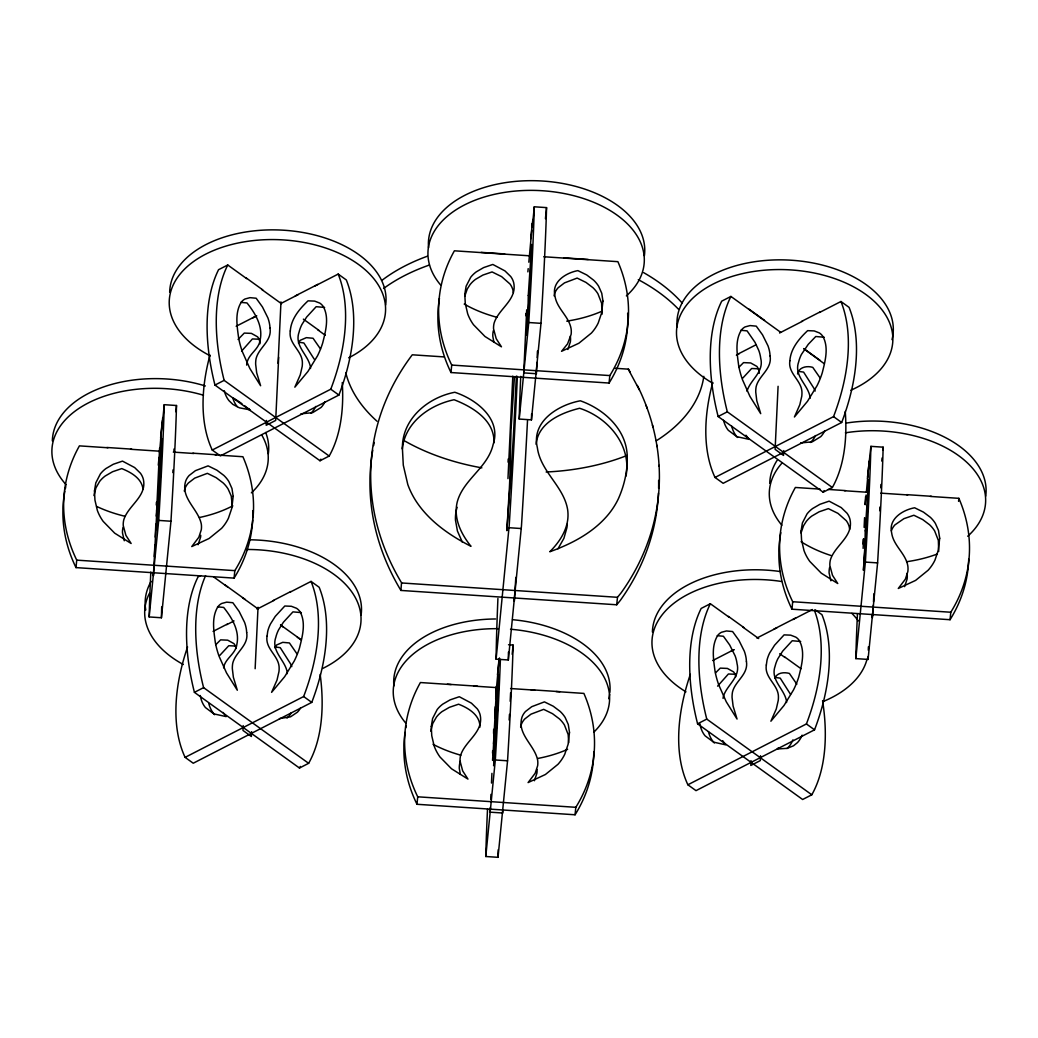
<?xml version="1.0" encoding="UTF-8"?>
<svg xmlns="http://www.w3.org/2000/svg" width="1038" height="1038" viewBox="0 0 1038 1038"><rect width="100%" height="100%" fill="white"/><g stroke="black" fill="none" stroke-linecap="round" stroke-linejoin="round"><path stroke-width="1.5" d="M493.66 729.351L493.569 733.477M232.408 506.687L231.227 495.982L228.113 489.002A36.045 28.506 5.6 0 0 223.105 482.891L216.176 477.675L207.353 473.341L194.703 478.129L188.41 482.968A23.731 18.762 5.6 0 0 184.855 488.872L184.271 491.078M568.733 742.689L568.162 734.528L564.451 725.004A36.045 28.506 5.6 0 0 559.43 718.906L552.514 713.69L543.678 709.356L531.028 714.144L524.735 718.984A23.731 18.762 5.6 0 0 521.18 724.874L520.609 727.08M880.873 484.474L880.782 487.821M516.366 376.054L513.538 433.067A109.301 2.712 -86.2 0 1 512.253 454.436L506.855 530.69L509.373 488.171A60.554 1.505 -86.2 0 0 509.84 477.882L511.033 429.706L514.459 376.586M173.917 451.271L174.008 449M863.318 539.319L863.084 544.081M153.546 572.678L153.39 575.921L157.127 505.091L156.206 516.068M154.299 556.511L154.844 545.184M155.22 537.1L155.83 524.151M156.608 511.254L159.593 448.169M161.214 433.754L159.515 452.724M162.46 422.323L162.564 420.04M162.694 418.716L162.745 417.574L162.46 420.546M243.19 725.588L242.97 730.441L251.378 736.513L251.611 731.66M266.429 420.442L266.195 425.295L275.693 420.429L278.664 357.332M255.14 668.719L258.034 607.243M278.08 363.365L280.974 301.889M490.338 807.317L490.105 812.17L502.768 813.014L502.924 809.77M490.715 799.221L490.948 794.368M491.48 783.054L491.934 773.349M492.544 760.4L493.232 750.422M493.53 743.948L494.218 729.39M494.75 718.062L495.282 706.748M495.671 698.652L496.579 686.001L492.998 755.275M497.993 670.924L497.942 672.053L499.226 658.429M498.071 670.743L495.684 696.732M499.304 658.896L499.187 661.18L499.499 658.105M507.971 478.635L512.811 376.119M526.694 309.804L523.723 372.889L536.399 373.732L536.931 362.405M531.378 234.601L528.822 262.199M514.446 597.94L514.303 601.145L515.821 577.388M532.741 220.796L532.585 224.221L534.298 206.796L546.546 207.613A187.709 4.671 -86.2 0 1 540.993 323.337L531.456 419.871L519.221 419.054A187.709 4.671 -86.2 0 1 520.739 376.405M537.152 357.552L537.463 351.078M751.032 760.62L750.798 765.473L760.309 760.595L760.53 755.742M778.085 386.292L775.114 449.376L783.534 455.448L783.768 450.596M863.123 548.388L863.59 538.683M864.122 527.356L864.576 517.651M865.186 504.715L865.575 496.631M867.976 474.275L868.028 473.133M868.105 472.965L866.406 491.934M872.504 614.483L872.348 617.714L873.334 605.128M873.49 601.884L873.866 593.801M508.062 462.144L508.218 459.004M510.605 692.774L510.19 701.286M156.284 505.026L156.427 502.223M172.853 472.614L172.996 469.903M879.705 510.748L879.9 507.05M525.734 315.682L525.864 313.424M492.531 753.134L492.674 750.682M527.512 420.507A301.604 7.5 -86.2 0 1 521.465 526.058L508.335 659.973L496.099 659.156L509.23 525.241A301.604 7.5 -86.2 0 0 517.365 376.405M601.962 314.345L601.625 303.252L597.914 293.741A36.045 28.506 5.6 0 0 592.893 287.643L585.977 282.414L577.141 278.08L564.49 282.881L558.197 287.708A23.731 18.762 5.6 0 0 554.642 293.611L554.071 295.817M626.018 476.092C631.688 445.017 607.957 417.38 579.606 408.271C561.208 412.787 538.073 422.738 536.101 444.329M938.689 551.515L938.365 540.422L934.641 530.911A36.045 28.506 5.6 0 0 929.633 524.8L922.704 519.584L913.881 515.25L903.929 518.663L894.938 524.878A23.731 18.762 5.6 0 0 891.383 530.781M252.662 519.999A187.709 148.447 5.6 0 1 234.082 578.114L75.995 567.604L76.734 560.144A187.709 148.447 5.6 0 1 79.42 445.873L107.952 447.767M160.618 437.815L162.11 422.777M160.605 439.489L162.421 421.117M158.282 465.167L159.048 457.382M162.408 423.465L164.251 404.69L176.499 405.508A187.709 4.671 -86.2 0 1 170.959 521.232L161.422 617.766L149.174 616.948A187.709 4.671 -86.2 0 1 150.808 572.029M149.174 616.948L158.71 520.414A187.709 4.671 -86.2 0 0 164.251 404.69M175.876 411.762L176.499 405.508M234.082 578.114L234.822 570.641A187.709 148.447 5.6 0 0 242.905 456.733L215.177 454.891M658.455 493.037A306.223 242.165 5.6 0 1 620.257 600.483L616.728 604.778L400.902 590.44L401.524 582.759A306.223 242.165 5.6 0 1 412.268 354.801L443.953 356.903M627.653 313.191A187.709 148.447 5.6 0 1 609.072 383.048L450.985 372.538L451.712 365.065A187.709 148.447 5.6 0 1 454.397 250.807L529.302 255.789M593.775 751.966A187.709 148.447 5.6 0 1 575.065 814.778L416.978 804.281L417.717 796.808A187.709 148.447 5.6 0 1 420.403 682.537L451.141 684.587M530.794 238.662L532.286 223.533M531.248 235.924L531.741 230.293M532.04 227.309L532.87 219.472M527.875 271.878L528.186 268.647M519.221 419.054L528.757 322.52A187.709 4.671 -86.2 0 0 534.298 206.796M497.487 674.804L498.902 660.505M545.443 218.694L546.546 207.613M508.516 644.754L513.096 645.065A187.709 4.671 -86.2 0 1 507.556 760.789L498.019 857.323L485.784 856.506L495.321 759.985A187.709 4.671 -86.2 0 0 500.394 659.467M512.188 654.303L513.096 645.065M609.072 383.048L609.812 375.574A187.709 148.447 5.6 0 0 617.882 261.667L543.782 256.749M575.065 814.778L575.805 807.305A187.709 148.447 5.6 0 0 583.888 693.41L556.057 691.555M616.728 604.778L617.467 597.304L620.996 593.009A306.223 242.165 5.6 0 0 629.249 580.657L631.779 576.44A306.223 242.165 5.6 0 0 638.759 563.569L640.861 559.197A306.223 242.165 5.6 0 0 646.531 545.884L648.192 541.382A306.223 242.165 5.6 0 0 652.5 527.693L653.706 523.087A306.223 242.165 5.6 0 0 656.639 509.139L657.378 504.442A305.146 241.322 5.6 0 0 659.182 485.667L659.195 485.563A306.223 242.165 5.6 0 0 659.13 466.568L658.819 461.806A306.223 242.165 5.6 0 0 657.197 447.547L656.418 442.811A306.223 242.165 5.6 0 0 653.395 428.655L652.162 423.958A306.223 242.165 5.6 0 0 647.764 409.971L646.077 405.352A306.223 242.165 5.6 0 0 640.329 391.637L628.224 369.152M968.714 559.248A187.709 148.447 5.6 0 1 950.055 619.712L791.955 609.202L792.695 601.729A187.709 148.447 5.6 0 1 795.368 487.471L820.033 489.106M867.521 477.013L870.908 446.353L883.143 447.17A187.709 4.671 -86.2 0 1 877.603 562.894L868.066 659.428L855.831 658.611A187.709 4.671 -86.2 0 1 857.453 613.692M867.496 478.7L869.247 461.002M865.173 504.364L866.094 495.035M855.831 658.611L865.368 562.09A187.709 4.671 -86.2 0 0 870.908 446.353M881.768 461.067L882.079 457.979M882.845 450.258L883.143 447.17M958.567 501.328L958.865 498.331L930.333 496.436M950.055 619.712L950.782 612.238A187.709 148.447 5.6 0 0 958.865 498.331M93.978 495.606L95.911 487.938L99.648 481.398A36.045 28.506 5.6 0 1 105.214 476.001L112.584 471.732L121.757 468.592C130.944 472.29 141.83 478.336 143.023 489.274M402.316 448.987C404.963 422.401 429.615 404.885 454.073 399.734C472.472 406.831 494.867 420.247 493.958 442.785M430.783 731.206L432.716 723.538L436.466 717.011A36.045 28.506 5.6 0 1 442.019 711.601L449.389 707.332L458.562 704.205C468.398 707.994 480.373 715.169 479.88 727.223M223.598 667.823C225.025 658.364 235.782 654.083 236.872 644.326C239.804 630.663 231.85 617.662 223.676 607.425L217.513 606.854M746.997 391.261C750.292 379.649 764.331 372.149 760.698 358.214A23.731 12.858 62.8 0 0 758.817 350.533L755.054 342.41L747.075 330.863L740.924 330.279M464.739 296.258L467.269 288.966L469.967 284.736A36.045 28.506 5.6 0 1 475.534 279.339L482.891 275.07L492.077 271.93L501.639 276.64L510.008 284.01A23.731 18.762 5.6 0 1 512.98 290.342L513.343 292.612M801.038 532.961L803.568 525.669L806.267 521.439A36.045 28.506 5.6 0 1 811.82 516.042L819.19 511.773L828.376 508.633L837.938 513.343L846.294 520.713A23.731 18.762 5.6 0 1 849.279 527.044L849.642 529.302M457.122 507.297L456.461 509.593A60.554 47.891 5.6 0 0 455.474 520.155L457.434 531.028L462.364 542.251M460.366 761.088L459.847 762.93A32.373 25.6 5.6 0 0 459.315 768.574L460.366 774.4M797.547 373.965C798.897 367.089 806.993 365.532 812.78 367.387L820.228 378.143M198.089 544.729L200.568 537.217A32.373 25.6 5.6 0 0 200.736 535.336M567.877 349.482L570.355 341.956A32.373 25.6 5.6 0 0 570.355 336.286M534.414 780.745L536.893 773.232A32.373 25.6 5.6 0 0 537.074 769.443M904.617 586.639L907.082 579.126A32.373 25.6 5.6 0 0 907.095 573.456M774.789 678.242C777.06 672.507 784.222 672.001 789.386 673.428L796.847 684.185M557.977 548.804L563.919 538.307L566.904 527.758A60.554 47.891 5.6 0 0 567.228 524.216M241.607 351.091L252.403 338.933L259.526 339.244M717.608 686.144L728.404 673.986L735.527 674.285M219.809 655.393L228.749 645.727L235.873 646.038M742.728 378.156L751.655 368.49L758.778 368.801M238.065 339.465L244.267 333.081L251.391 333.38L257.58 336.831A23.731 13.689 -54.2 0 1 259.747 341.697L259.993 343.747M215.852 644.637L220.614 639.862L227.737 640.174L233.926 643.625A23.731 13.689 -54.2 0 1 236.093 648.491M738.758 367.4L743.532 362.625L750.656 362.937L756.845 366.388A23.731 13.689 -54.2 0 1 758.999 371.254L759.245 373.304M715.506 672.884L720.268 668.122L727.391 668.433L733.581 671.884A23.731 13.689 -54.2 0 1 735.747 676.737M778.448 747.827L777.241 748.982L787.167 748.346L793.538 745.777L797.405 742.65A58.556 31.711 62.8 0 0 802.102 735.176M310.699 413.332L311.893 412.177A58.556 31.711 62.8 0 0 315.824 406.429M287.059 718.037L288.266 716.882A58.556 31.711 62.8 0 0 291.341 712.73M810.419 442.473L811.612 441.319A58.556 31.711 62.8 0 0 815.544 435.558M787.025 748.515L788.231 747.36A58.556 31.711 62.8 0 0 792.928 739.873M246.694 278.638L227.737 264.988L218.564 269.698A187.709 101.672 62.8 0 0 214.97 385.072L320.015 460.755L329.189 456.045A187.709 101.672 62.8 0 0 342.255 382.542M236.171 326.256L255.192 316.499M295.285 295.921L317.849 284.347M252.468 318.069L256.762 315.863M281.103 303.381L298.282 294.558M315.124 285.917L338.167 274.084L346.303 279.949A187.709 108.263 -54.2 0 1 338.907 395.063L220.38 455.89L212.245 450.038A187.709 108.263 -54.2 0 1 209.974 355.061M214.97 385.072L224.143 380.362A187.709 101.672 62.8 0 1 227.737 264.988M212.245 450.038L330.772 389.211A187.709 108.263 -54.2 0 0 338.167 274.084M780.602 332.251L730.908 296.44L721.721 301.15A187.709 101.672 62.8 0 0 718.14 416.523L823.186 492.207L832.359 487.497A187.709 101.672 62.8 0 0 845.243 411.476M200.632 575.636L198.011 576.972A187.709 101.672 62.8 0 0 194.417 692.346L299.463 768.029L308.636 763.319A187.709 101.672 62.8 0 0 320.171 674.441M738.109 353.984L755.677 344.966M801.544 321.43L820.124 311.893M736.383 355.165L739.16 353.737M779.564 333.003L802.595 321.183M819.553 312.477L840.949 301.5L849.071 307.365A187.709 108.263 -54.2 0 1 841.675 422.479L723.149 483.306L715.013 477.454A187.709 108.263 -54.2 0 1 712.743 382.477M213.088 631.389L227.387 624.059M273.266 600.509L290.822 591.504M226.816 624.642L234.017 620.945M257.035 609.124L274.304 600.262M290.251 592.088L311.05 581.41L319.172 587.274A187.709 108.263 -54.2 0 1 311.763 702.389L193.237 763.228L185.101 757.364A187.709 108.263 -54.2 0 1 187.567 646.921M718.14 416.523L727.314 411.814A187.709 101.672 62.8 0 1 730.908 296.44M194.417 692.346L203.591 687.636A187.709 101.672 62.8 0 1 205.589 575.649M715.013 477.454L833.54 416.627A187.709 108.263 -54.2 0 0 840.949 301.5M185.101 757.364L303.641 696.537A187.709 108.263 -54.2 0 0 311.05 581.41M728.78 617L710.355 603.727L701.169 608.437A187.709 101.672 62.8 0 0 697.588 723.81L802.634 799.494L811.807 794.784A187.709 101.672 62.8 0 0 822.576 700.663M712.691 660.557L733.84 649.697M773.933 629.119L795.666 617.973M731.128 651.267L733.983 649.801M756.897 638.046L776.943 627.756M792.954 619.543L812.43 609.54M697.588 723.81L706.761 719.1A187.709 101.672 62.8 0 1 710.355 603.727M814.973 609.669L821.94 614.691A187.709 108.263 -54.2 0 1 814.545 729.818L696.005 790.645L687.883 784.78L806.409 723.953A187.709 108.263 -54.2 0 0 814.506 610.604M240.829 302.369L246.992 302.94C255.166 313.178 263.107 326.179 260.175 339.841C259.085 349.598 248.342 353.88 246.914 363.339A32.373 17.529 62.8 0 0 246.655 365.091M717.258 635.671L723.408 636.255L729.701 644.987L735.151 655.925A23.731 12.858 62.8 0 1 737.032 663.606C740.665 677.542 726.626 685.041 723.33 696.641A32.373 17.529 62.8 0 0 723.071 698.392M279.43 718.607L290.562 716.804L297.439 712.172A58.556 31.711 62.8 0 0 300.514 708.02M300.916 413.812L312.568 412.696L321.066 407.467A58.556 31.711 62.8 0 0 324.998 401.719M800.635 442.941L812.287 441.825L820.786 436.609A58.556 31.711 62.8 0 0 824.717 430.848M481.165 252.364L504.676 253.934M563.621 257.839L588.248 259.474M528.757 322.52L540.993 323.337M615.3 368.295L628.574 369.165L630.079 371.967M451.712 365.065L609.812 375.574M828.298 489.443L845.464 490.585M906.654 494.646L931.436 496.294M844.361 490.727L866.535 492.207M880.795 493.154L907.718 494.931M106.888 447.482L131.67 449.13M192.86 453.191L216.267 454.748M130.567 449.272L160.656 451.271M173.32 452.114L193.911 453.489M509.074 527.719L521.31 528.537M865.368 562.09L877.603 562.894M158.71 520.414L170.959 521.232M792.695 601.729L950.782 612.238M76.734 560.144L234.822 570.641M401.641 582.967L617.467 597.304M447.326 684.198L477.428 686.196M530.911 689.751L559.884 691.671M473.6 686.079L496.112 687.571M510.579 688.531L534.713 690.14M495.321 759.985L507.556 760.789M417.717 796.808L575.805 807.305M798.949 371.448L803.594 372.097L813.935 388.303A36.045 19.527 62.8 0 1 815.154 391.054M299.229 342.306L303.875 342.968L314.216 359.174M775.568 677.49L780.213 678.138L790.541 694.357M275.589 647.011L280.247 647.66L290.575 663.866A36.045 19.527 62.8 0 1 291.795 666.617M824.211 337.246L815.764 336.507L808.252 344.331L801.427 354.451A23.731 13.689 -54.2 0 0 798.689 361.834C793.616 375.704 807.668 384.423 809.977 396.529A32.373 18.671 -54.2 0 1 810.081 398.307M324.622 307.43L316.175 306.69L306.625 317.07L301.85 324.635A23.731 13.689 -54.2 0 0 299.113 332.017C294.039 345.888 308.078 354.607 310.401 366.712A32.373 18.671 -54.2 0 1 310.505 368.49M800.674 641.484L792.228 640.744L782.678 651.124L777.89 658.689A23.731 13.689 -54.2 0 0 775.152 666.059C770.092 679.942 784.131 688.661 786.441 700.754A32.373 18.671 -54.2 0 1 786.557 702.531M301.383 612.615L292.937 611.875L283.387 622.255L278.599 629.819A23.731 13.689 -54.2 0 0 275.861 637.189C270.801 651.073 284.84 659.792 287.163 671.884A32.373 18.671 -54.2 0 1 287.267 673.662M748.943 309.116L764.565 320.366M803.736 348.586L820.098 360.381M804.307 349.131L824.211 363.676M833.54 416.627L841.675 422.479M727.314 411.814L832.359 487.497M728.326 616.338L743.896 627.562M784.546 656.846L801.012 668.706M742.91 627.173L758.687 638.552M779.733 653.719L785 657.508M246.253 277.989L262.705 289.849M303.368 319.146L318.926 330.356M261.719 289.472L281.454 303.693M317.939 329.98L325.309 335.287M806.409 723.953L814.545 729.818M330.772 389.211L338.907 395.063M706.761 719.1L811.807 794.784M224.143 380.362L329.189 456.045M225.233 585.069L245.228 599.471M280.766 625.084L300.021 638.954M213.569 576.869L227.607 586.976M242.529 597.732L258.254 609.059M280.519 625.097L283.14 626.991M297.322 637.215L301.02 639.875M303.641 696.537L311.763 702.389M203.591 687.636L308.636 763.319M737.616 437.478L736.461 436.168A58.556 33.774 -54.2 0 1 732.218 428.084L731.673 426.164M714.352 742.974L713.197 741.664A58.556 33.774 -54.2 0 1 708.954 733.581L708.422 731.66M214.71 714.715L213.543 713.404A58.556 33.774 -54.2 0 1 209.3 705.321L208.768 703.401M248.627 408.479L249.795 409.802L239.35 407.804L232.849 404.379L229.074 400.746A58.556 33.774 -54.2 0 1 224.831 392.675L224.286 390.755M745.959 435.207L749.047 439.359L736.824 436.661L728.326 430.303A58.556 33.774 -54.2 0 1 724.083 422.232L723.551 420.312M722.695 740.704L725.796 744.856L713.573 742.144L705.062 735.799A58.556 33.774 -54.2 0 1 700.819 727.729L699.859 723.784M223.053 712.444L226.141 716.596L213.919 713.897L205.42 707.54A58.556 33.774 -54.2 0 1 201.177 699.469L200.204 695.525M320.508 349.002L313.061 338.258L306.379 337.648L300.293 340.282A23.731 12.858 62.8 0 0 298.451 343.072M296.881 653.706L289.42 642.95L282.738 642.34L276.653 644.974A23.731 12.858 62.8 0 0 274.823 647.764M400.902 590.44L400.785 590.233A306.223 242.165 5.6 0 1 372.746 450.258M637.345 385.435L639.512 389.912M646.077 405.352L647.206 408.44M830.867 580.8L829.115 573.002A32.373 25.6 5.6 0 1 829.647 567.371M124.262 540.772L122.497 532.974A32.373 25.6 5.6 0 1 123.029 527.33M652.448 425.061L653.071 427.409M493.867 342.125L492.816 336.312A32.373 25.6 5.6 0 1 493.348 330.668M656.795 445.081L657.054 446.677M659.052 465.322L659.104 466.127M867.015 659.221A108.263 66.198 2.7 0 1 823.848 701.221M685.962 691.84A108.263 66.198 2.7 0 1 664.035 612.55A108.263 66.198 2.7 0 1 781.484 581.475M851.9 613.406A108.263 66.198 2.7 0 1 858.322 620.88M652.422 632.051A108.263 66.198 2.7 0 1 780.42 571.562M687.883 784.78A187.709 108.263 -54.2 0 1 690.335 674.337M450.985 372.538A187.709 148.447 5.6 0 1 439.437 298.347M531.456 419.871A187.709 4.671 -86.2 0 1 531.612 413.864M440.514 284.866A108.263 66.198 2.7 0 1 470.357 202.151A108.263 66.198 2.7 0 1 609.916 210.429A108.263 66.198 2.7 0 1 626.368 295.895M602.3 311.05A108.263 66.198 2.7 0 1 566.735 321.144M497.007 317.304A108.263 66.198 2.7 0 1 464.22 304.082M428.577 247.68A108.263 66.198 2.7 0 1 537.982 180.794A108.263 66.198 2.7 0 1 644.377 255.763M496.086 659.182A306.807 7.629 -86.2 0 1 497.916 598.459M508.335 659.973A306.729 7.629 -86.2 0 1 508.451 652.085M868.066 659.428A187.709 4.671 -86.2 0 1 868.131 656.509M868.3 650.19A187.709 4.671 -86.2 0 1 868.404 646.791M791.955 609.202A187.709 148.447 5.6 0 1 780.823 532.702M845.373 432.833A108.263 66.198 2.7 0 1 963.991 459.834A108.263 66.198 2.7 0 1 967.714 536.244M937.379 553.981A108.263 66.198 2.7 0 1 906.602 561.714M831.256 555.59A108.263 66.198 2.7 0 1 801.077 541.706M781.861 525.228A108.263 66.198 2.7 0 1 782.263 462.779M769.755 483.306A108.263 66.198 2.7 0 1 777.06 460.418M845.827 423.141A108.263 66.198 2.7 0 1 985.724 496.112M824.068 490.624A187.709 101.672 62.8 0 1 823.186 492.207M712.782 383.256A108.263 66.198 2.7 0 1 708.448 286.618A108.263 66.198 2.7 0 1 866.003 294.584A108.263 66.198 2.7 0 1 850.849 390.236M677.139 326.866A108.263 66.198 2.7 0 1 790.398 260.162A108.263 66.198 2.7 0 1 892.005 339.608M703.816 376.34A180.43 110.339 2.7 0 1 656.276 440.787M626.991 455.487A180.43 110.339 2.7 0 1 546.144 472.005M481.866 467.853A180.43 110.339 2.7 0 1 405.067 441.15M376.989 421.207A180.43 110.339 2.7 0 1 345.849 372.914M383.567 288.486A180.43 110.339 2.7 0 1 429.434 265.014M638.305 279.663A180.43 110.339 2.7 0 1 678.411 309.155M382.023 280.286A180.43 110.339 2.7 0 1 427.15 256.295M643.69 272.67A180.43 110.339 2.7 0 1 682.122 302.979M161.422 617.766A187.709 4.671 -86.2 0 1 161.707 606.841M252.766 510.605A187.709 148.447 5.6 0 1 252.753 517.651M75.995 567.604A187.709 148.447 5.6 0 1 64.862 491.104M65.316 488.794A187.709 148.447 5.6 0 1 65.809 486.498M261.913 435.298A108.263 66.198 2.7 0 1 251.365 492.868M232.759 505.843A108.263 66.198 2.7 0 1 199.465 517.495M125.313 516.353A108.263 66.198 2.7 0 1 96.599 506.414M66.328 484.941A108.263 66.198 2.7 0 1 79.498 408.051A108.263 66.198 2.7 0 1 203.474 395.231M52.354 440.891A108.263 66.198 2.7 0 1 205.342 385.967M233.576 398.229A108.263 66.198 2.7 0 1 241.945 403.717M244.436 405.599A108.263 66.198 2.7 0 1 250.184 410.503M265.689 432.496A108.263 66.198 2.7 0 1 268.323 453.697M416.978 804.281A187.709 148.447 5.6 0 1 405.079 732.4M405.845 727.768A187.709 148.447 5.6 0 1 406.299 725.458M485.784 856.506A187.709 4.671 -86.2 0 1 487.51 809.29M498.019 857.323A187.709 4.671 -86.2 0 1 498.214 849.72M509.476 714.365A58.556 1.453 -86.2 0 1 509.139 720.009M510.527 629.249A108.263 66.198 2.7 0 1 593.736 732.257M567.604 749.345A108.263 66.198 2.7 0 1 537.918 758.428M460.872 755.21A108.263 66.198 2.7 0 1 433.054 744.311M405.806 723.162A108.263 66.198 2.7 0 1 498.188 628.678M609.682 694.059A108.263 66.198 2.7 0 1 608.748 698.717M393.882 685.975A108.263 66.198 2.7 0 1 495.554 618.972M512.525 619.686A108.263 66.198 2.7 0 1 609.864 692.489M237.196 406.611A58.556 33.774 -54.2 0 1 232.953 398.54M320.898 459.159A187.709 101.672 62.8 0 1 320.015 460.755M210.234 355.839A108.263 66.198 2.7 0 1 196.818 259.305A108.263 66.198 2.7 0 1 354.334 261.589A108.263 66.198 2.7 0 1 348.651 357.838M169.687 292.145A108.263 66.198 2.7 0 1 283.115 230.177A108.263 66.198 2.7 0 1 385.656 304.951M300.345 766.433A187.709 101.672 62.8 0 1 299.463 768.029M246.538 549.491A108.263 66.198 2.7 0 1 353.335 594.216A108.263 66.198 2.7 0 1 322.649 668.485M183.311 664.502A108.263 66.198 2.7 0 1 149.472 593.269M145.748 609.955A108.263 66.198 2.7 0 1 151.133 581.371M250.093 539.799A108.263 66.198 2.7 0 1 361.12 614.872M373.615 445.587A306.223 242.165 5.6 0 1 374.251 442.473M658.624 480.373A306.223 242.165 5.6 0 1 658.611 488.301M246.681 632.531C248.912 645.545 235.496 651.994 232.772 663.113A32.373 17.529 62.8 0 0 232.33 668.641L233.381 677.321L237.313 690.231L226.531 672.948L219.044 656.211A58.556 31.711 62.8 0 1 215.346 642.678C213.789 630.896 211.311 617.376 217.941 606.685A36.045 19.527 62.8 0 1 221.73 603.467L226.699 602.144L232.849 602.715L239.142 611.447L244.592 622.398A23.731 12.858 62.8 0 1 246.473 630.079L246.681 632.531M269.997 328.047C272.228 341.061 258.812 347.509 256.088 358.629A32.373 17.529 62.8 0 0 255.646 364.169L256.684 372.837L260.616 385.747L249.834 368.464L242.36 351.726A58.556 31.711 62.8 0 1 238.662 338.193C237.105 326.412 234.614 312.892 241.257 302.201A36.045 19.527 62.8 0 1 245.033 298.983L250.002 297.659L256.165 298.23L262.458 306.963L267.908 317.913A23.731 12.858 62.8 0 1 269.789 325.595L269.997 328.047M746.413 661.362C748.645 674.376 735.241 680.811 732.504 691.931A32.373 17.529 62.8 0 0 732.062 697.471L733.113 706.138L737.045 719.049L726.263 701.766L718.789 685.041A58.556 31.711 62.8 0 1 715.078 671.508C713.521 659.714 711.043 646.207 717.673 635.503A36.045 19.527 62.8 0 1 721.462 632.285L726.431 630.961L732.581 631.545L738.874 640.277L744.324 651.215A23.731 12.858 62.8 0 1 746.205 658.896L746.413 661.362M770.079 355.969C772.311 368.983 758.908 375.432 756.183 386.551A32.373 17.529 62.8 0 0 755.742 392.079L756.78 400.746L760.711 413.656L749.929 396.386L742.455 379.649A58.556 31.711 62.8 0 1 738.745 366.116C737.188 354.321 734.709 340.814 741.34 330.123A36.045 19.527 62.8 0 1 745.128 326.892L750.098 325.569L756.261 326.153L762.554 334.885L767.99 345.823A23.731 12.858 62.8 0 1 769.872 353.504L770.079 355.969M267.051 636.138C265.014 648.335 277.639 655.004 279.027 666.033A32.373 18.671 -54.2 0 1 278.963 671.586L277.016 680.059L271.593 692.346L284.684 676.659L294.221 661.05A58.556 33.774 -54.2 0 0 299.463 648.114C302.33 636.554 306.119 623.189 300.203 611.992A36.045 20.786 -54.2 0 0 296.518 608.281L291.38 606.283L284.801 606.01L275.252 616.39L270.477 623.955A23.731 13.689 -54.2 0 0 267.739 631.325L267.051 636.138M290.29 330.966C288.253 343.163 300.877 349.819 302.266 360.848A32.373 18.671 -54.2 0 1 302.201 366.414L300.254 374.874L294.844 387.174L307.936 371.474L317.472 355.878A58.556 33.774 -54.2 0 0 322.701 342.929C325.569 331.382 329.357 318.017 323.454 306.82A36.045 20.786 -54.2 0 0 319.756 303.096L314.618 301.098L308.052 300.838C299.554 308.857 291.094 318.77 290.29 330.966M766.329 665.008C764.292 677.204 776.93 683.86 778.318 694.902A32.373 18.671 -54.2 0 1 778.24 700.455L776.294 708.928L770.884 721.215L783.975 705.529L793.512 689.92A58.556 33.774 -54.2 0 0 798.741 676.984C801.608 665.423 805.41 652.059 799.494 640.861A36.045 20.786 -54.2 0 0 795.809 637.137L790.671 635.152L784.092 634.88L774.543 645.26L769.755 652.824A23.731 13.689 -54.2 0 0 767.017 660.194L766.329 665.008M789.866 360.783C787.829 372.979 800.467 379.636 801.842 390.664A32.373 18.671 -54.2 0 1 801.777 396.231L799.831 404.69L794.42 416.991L807.512 401.291L817.049 385.695A58.556 33.774 -54.2 0 0 822.278 372.746C825.145 361.198 828.934 347.834 823.03 336.636A36.045 20.786 -54.2 0 0 819.332 332.913L814.207 330.914L807.629 330.655C799.13 338.673 790.671 348.586 789.866 360.783M158.529 489.988L158.334 501.276A32.373 0.804 -86.2 0 1 158.074 506.778L156.738 529.51L159.424 491.675A58.556 1.453 -86.2 0 0 160.306 477.311L161.954 441.487A36.045 0.895 -86.2 0 0 161.902 438.957L158.529 489.988M495.45 726.224L495.256 737.512A32.373 0.804 -86.2 0 1 495.009 743.013L493.66 765.746L496.359 727.91A58.556 1.453 -86.2 0 0 497.228 713.547L498.876 677.723A36.045 0.895 -86.2 0 0 498.837 675.206L495.45 726.224M528.277 295.441L528.083 306.729A32.373 0.804 -86.2 0 1 527.836 312.23L526.487 334.963L529.185 297.14A58.556 1.453 -86.2 0 0 530.055 282.764L531.703 246.94A36.045 0.895 -86.2 0 0 531.664 244.423L528.277 295.441M865.225 530.846L865.043 542.121A32.373 0.804 -86.2 0 1 864.784 547.623L863.434 570.355L866.133 532.533A58.556 1.453 -86.2 0 0 867.015 518.17L868.663 482.333A36.045 0.895 -86.2 0 0 868.611 479.816L865.225 530.846M233.161 496.385L231.798 508.257L228.425 518.234A58.556 46.308 5.6 0 1 221.626 528.316L209.079 538.501L191.758 546.572L198.829 537.256L201.294 529.743A32.373 25.6 5.6 0 0 201.307 524.073C198.349 509.048 180.521 498.214 185.594 481.398A23.731 18.762 5.6 0 1 189.15 475.495L195.442 470.655L208.093 465.867L216.916 470.201L223.845 475.417A36.045 28.506 5.6 0 1 228.853 481.528L231.967 488.509L233.161 496.385M569.499 732.4L568.123 744.272L564.763 754.237A58.556 46.308 5.6 0 1 557.951 764.331L545.404 774.504L528.083 782.587L535.154 773.271L537.632 765.759A32.373 25.6 5.6 0 0 537.632 760.076C534.674 745.05 516.859 734.216 521.919 717.414A23.731 18.762 5.6 0 1 525.475 711.51L531.767 706.67L544.418 701.883L553.254 706.216L560.17 711.432A36.045 28.506 5.6 0 1 565.191 717.53L568.292 724.524L569.499 732.4M602.961 301.124L601.586 313.009L598.225 322.974A58.556 46.308 5.6 0 1 591.413 333.055L578.867 343.241L561.545 351.311L567.552 343.876L571.095 334.483A32.373 25.6 5.6 0 0 571.095 328.812C569.032 316.266 556.576 308.494 554.915 295.661C551.528 281.7 566.112 272.773 577.881 270.62L586.717 274.94L593.632 280.169A36.045 28.506 5.6 0 1 598.654 286.267L601.755 293.261L602.961 301.124M627.237 457.875C627.419 471.927 624.072 485.94 618.389 498.746A109.301 86.439 5.6 0 1 608.696 514.057C593.619 532.481 571.821 543.821 549.79 551.762C558.379 543.159 565.853 532.572 567.643 520.285A60.554 47.891 5.6 0 0 567.643 509.658C563.79 486.186 540.487 471.654 537.36 447.663C531.028 421.532 558.314 404.846 580.346 400.798C604.7 409.361 627.51 430.368 627.237 457.875M939.688 538.294L938.326 550.179L934.953 560.144A58.556 46.308 5.6 0 1 928.141 570.225L915.594 580.411L898.285 588.481L905.357 579.178L907.822 571.653A32.373 25.6 5.6 0 0 907.835 565.982C905.772 553.436 893.316 545.664 891.642 532.831C888.256 518.87 902.839 509.943 914.621 507.777L923.444 512.11L930.372 517.326A36.045 28.506 5.6 0 1 935.381 523.437L938.495 530.418L939.688 538.294M94.471 490.935L94.951 500.108L97.364 510.462A58.556 46.308 5.6 0 0 103.177 521.387L114.699 533.169L131.138 543.484L125.87 535.297L123.237 525.5A32.373 25.6 5.6 0 1 123.769 519.856C128.128 505.389 146.955 496.618 143.4 479.53A23.731 18.762 5.6 0 0 140.415 473.198L134.629 467.554L122.497 461.119L113.311 464.258L105.954 468.527A36.045 28.506 5.6 0 0 100.388 473.925L95.794 482.891L94.471 490.935M402.394 448.027L403.289 465.18L407.804 484.551A109.301 86.439 5.6 0 0 415.991 501.056C429.226 521.323 449.752 535.465 470.993 546.325C463.311 536.672 456.85 525.254 456.214 512.681A60.554 47.891 5.6 0 1 457.2 502.12C463.156 479.439 487.847 467.814 493.128 444.524C501.756 418.898 476.26 399.371 454.813 392.26C427.916 397.424 402.134 418.807 402.394 448.027M431.276 726.535L431.756 735.721L434.169 746.062A58.556 46.308 5.6 0 0 439.995 757L451.504 768.769L467.956 779.097L462.676 770.897L460.055 761.101A32.373 25.6 5.6 0 1 460.587 755.456C464.946 741.002 483.76 732.231 480.205 715.143A23.731 18.762 5.6 0 0 477.233 708.798L471.434 703.167L459.302 696.732L450.129 699.859L442.759 704.127A36.045 28.506 5.6 0 0 437.193 709.538L432.612 718.491L431.276 726.535M464.79 294.273L465.271 303.446L467.684 313.8A58.556 46.308 5.6 0 0 473.497 324.725L485.006 336.507L501.458 346.822L496.19 338.635L493.556 328.838A32.373 25.6 5.6 0 1 494.088 323.194C498.448 308.727 517.274 299.956 513.719 282.868A23.731 18.762 5.6 0 0 510.735 276.536L504.935 270.892L492.816 264.456L483.63 267.596L476.26 271.865A36.045 28.506 5.6 0 0 470.707 277.263L466.114 286.228L464.79 294.273M801.089 530.976L801.57 540.149L803.983 550.503A58.556 46.308 5.6 0 0 809.796 561.428L821.305 573.197L837.757 583.525L832.489 575.324L829.855 565.528A32.373 25.6 5.6 0 1 830.387 559.897C834.747 545.43 853.573 536.659 850.018 519.571A23.731 18.762 5.6 0 0 847.034 513.239L841.234 507.595L829.115 501.159L819.929 504.299L812.559 508.568A36.045 28.506 5.6 0 0 807.006 513.966L802.413 522.931L801.089 530.976"/></g></svg>
